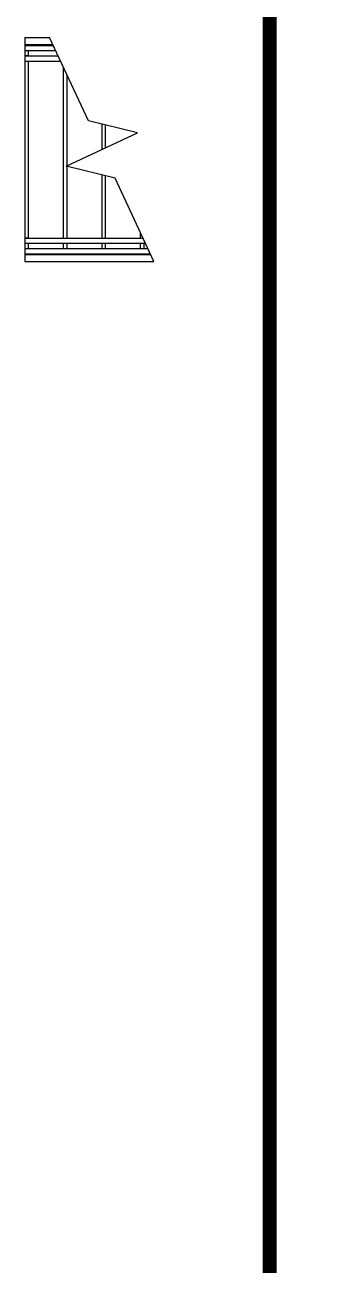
# Model space of a CAD drawing. Header units: inches. Extents: x 3516 to 15434, y -1454 to 5991.
# Drawn here: x 11428.5 to 11513, y 3849.3 to 4203.5 of the extents above; entities that cross this region are included whole.
import ezdxf

# ---------------------------------------------------------------- set-up
doc = ezdxf.new("R2010")
doc.units = ezdxf.units.IN
doc.header["$LTSCALE"] = 0.25
doc.header["$MEASUREMENT"] = 0
doc.layers.add('BACKGROUND', color=8, linetype='Continuous')

msp = doc.modelspace()

# ---------------------------------------------------------------- linework, layer by layer
at = {"lineweight": 0, "const_width": 4}
msp.add_lwpolyline([(11848.9, 3068.14), (11797.95, 3068.14), (11797.95, 3812.13), (11579.57, 3812.13), (11498.57, 3812.13), (11498.57, 5988.61)], dxfattribs=at)
at = {"layer": 'BACKGROUND'}
for p, q in [((11428.53, 4199.83), (11428.53, 4197.83)), ((11428.53, 4199.83), (11435.61, 4199.83)), ((11428.53, 4197.83), (11436.54, 4197.83)), ((11428.53, 4197.83), (11428.53, 4197.58)), ((11428.53, 4197.58), (11428.53, 4196.08)), ((11428.53, 4197.58), (11436.66, 4197.58)), ((11429.53, 4197.83), (11429.53, 4197.58)), ((11446.73, 4175.99), (11435.61, 4199.83)), ((11437.36, 4196.08), (11436.66, 4197.58)), ((11428.53, 4196.08), (11428.53, 4194.58)), ((11428.53, 4196.08), (11437.36, 4196.08)), ((11429.55, 4194.58), (11428.53, 4194.58)), ((11428.53, 4194.58), (11428.53, 4193.08)), ((11428.53, 4194.58), (11438.06, 4194.58)), ((11429.53, 4196.08), (11429.53, 4194.58)), ((11438.76, 4193.08), (11438.06, 4194.58)), ((11428.53, 4193.08), (11428.53, 4142.58)), ((11428.53, 4193.08), (11429.55, 4193.08)), ((11428.53, 4193.08), (11438.76, 4193.08)), ((11429.53, 4193.08), (11429.53, 4142.58)), ((11439.53, 4191.42), (11439.53, 4142.58)), ((11440.53, 4189.28), (11440.53, 4163.17)), ((11460.73, 4172.59), (11446.73, 4175.99)), ((11440.34, 4163.08), (11460.73, 4172.59)), ((11450.53, 4175.07), (11450.53, 4167.83)), ((11451.53, 4174.82), (11451.53, 4168.3)), ((11454.34, 4159.68), (11440.34, 4163.08)), ((11440.53, 4163.03), (11440.53, 4142.58)), ((11450.53, 4160.6), (11450.53, 4142.58)), ((11451.53, 4160.36), (11451.53, 4142.58)), ((11465.45, 4135.83), (11454.34, 4159.68)), ((11461.53, 4144.25), (11461.53, 4142.58)), ((11429.55, 4142.58), (11428.53, 4142.58)), ((11428.53, 4142.58), (11428.53, 4141.08)), ((11428.53, 4142.58), (11462.31, 4142.58)), ((11428.53, 4141.08), (11428.53, 4139.58)), ((11428.53, 4141.08), (11429.55, 4141.08)), ((11428.53, 4141.08), (11463.01, 4141.08)), ((11429.53, 4141.08), (11429.53, 4139.58)), ((11439.53, 4141.08), (11439.53, 4139.58)), ((11440.53, 4141.08), (11440.53, 4139.58)), ((11450.53, 4141.08), (11450.53, 4139.58)), ((11451.53, 4141.08), (11451.53, 4139.58)), ((11461.53, 4141.08), (11461.53, 4139.58)), ((11463.01, 4141.08), (11462.31, 4142.58)), ((11462.53, 4141.08), (11462.53, 4139.58)), ((11428.53, 4139.58), (11428.53, 4138.08)), ((11428.53, 4139.58), (11463.71, 4139.58)), ((11428.53, 4138.08), (11428.53, 4137.83)), ((11428.53, 4138.08), (11464.41, 4138.08)), ((11428.53, 4137.83), (11428.53, 4135.83)), ((11428.53, 4137.83), (11439.53, 4137.83)), ((11429.53, 4138.08), (11429.53, 4137.83)), ((11439.53, 4138.08), (11439.53, 4137.83)), ((11439.53, 4137.83), (11450.53, 4137.83)), ((11440.53, 4138.08), (11440.53, 4137.83)), ((11450.53, 4138.08), (11450.53, 4137.83)), ((11450.53, 4137.83), (11461.53, 4137.83)), ((11451.53, 4138.08), (11451.53, 4137.83)), ((11461.53, 4138.08), (11461.53, 4137.83)), ((11461.53, 4137.83), (11464.52, 4137.83)), ((11462.53, 4138.08), (11462.53, 4137.83)), ((11464.41, 4138.08), (11463.71, 4139.58)), ((11428.53, 4135.83), (11465.45, 4135.83))]:
    msp.add_line(p, q, dxfattribs=at)

doc.saveas('drawing.dxf')
